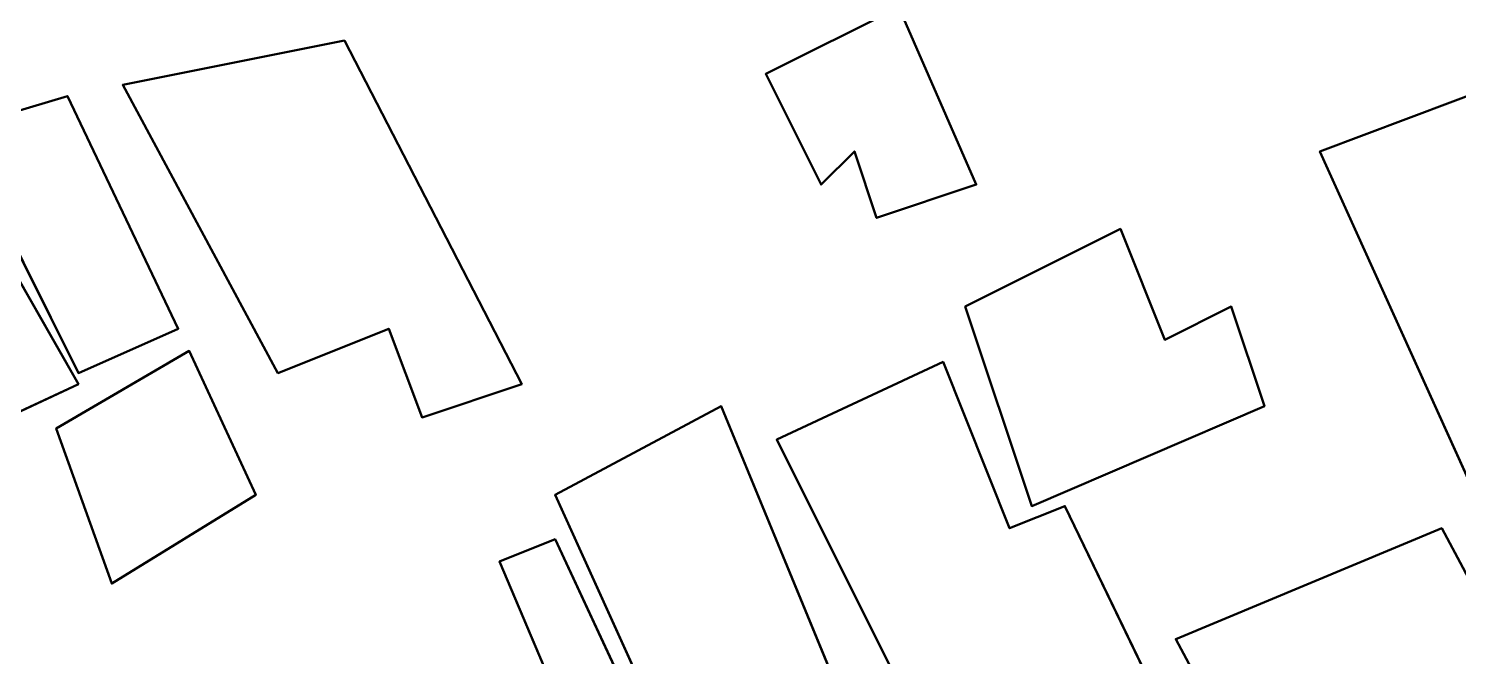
# Model space of a CAD drawing. Header units: metres. Extents: x -246 to 254, y -250 to 250.
# Drawn here: x -56.2 to 8.2, y 166.7 to 195 of the extents above; entities that cross this region are included whole.
import ezdxf

# ---------------------------------------------------------------- set-up
doc = ezdxf.new("R2010")
doc.units = ezdxf.units.M
doc.header["$LTSCALE"] = 5.08
doc.layers.add('一般', color=7, linetype='Continuous', lineweight=5)

# ---------------------------------------------------------------- blocks, each defined once
blk = doc.blocks.new('市街地地図 (3D)')
at = {"layer": '一般', "color": 31, "linetype": 'Continuous', "lineweight": 50}
for points in [[(-43.5, 231.5), (-43.5, 231.5, 7.5), (-49.5, 228.5, 7.5), (-49.5, 228.5)], [(-40, 223.5), (-40, 223.5, 7.5), (-43.5, 231.5, 7.5), (-43.5, 231.5)], [(-68.5, 230), (-68.5, 230, 4.5), (-78.5, 228, 4.5), (-78.5, 228)], [(-60.5, 214.5), (-60.5, 214.5, 4.5), (-68.5, 230, 4.5), (-68.5, 230)], [(-49.5, 228.5), (-49.5, 228.5, 7.5), (-47, 223.5, 7.5), (-47, 223.5)], [(-78.5, 228), (-78.5, 228, 4.5), (-71.5, 215, 4.5), (-71.5, 215)], [(-16.5, 228), (-16.5, 228, 5.1), (-24.5, 225, 5.1), (-24.5, 225)], [(-81, 227.5), (-81, 227.5, 5.1), (-86, 226, 5.1), (-86, 226)], [(-76, 217), (-76, 217, 5.1), (-81, 227.5, 5.1), (-81, 227.5)], [(-86, 226), (-86, 226, 5.1), (-80.5, 215, 5.1), (-80.5, 215)], [(-80.5, 214.5), (-80.5, 214.5, 6), (-86.5, 225, 6), (-86.5, 225)], [(-47, 223.5), (-47, 223.5, 7.5), (-45.5, 225, 7.5), (-45.5, 225)], [(-45.5, 225), (-45.5, 225, 7.5), (-44.5, 222, 7.5), (-44.5, 222)], [(-24.5, 225), (-24.5, 225, 5.1), (-15, 204, 5.1), (-15, 204)], [(-44.5, 222), (-44.5, 222, 7.5), (-40, 223.5, 7.5), (-40, 223.5)], [(-33.5, 221.5), (-33.5, 221.5, 6), (-40.5, 218, 6), (-40.5, 218)], [(-31.5, 216.5), (-31.5, 216.5, 6), (-33.5, 221.5, 6), (-33.5, 221.5)], [(-40.5, 218), (-40.5, 218, 6), (-37.5, 209, 6), (-37.5, 209)], [(-28.5, 218), (-28.5, 218, 6), (-31.5, 216.5, 6), (-31.5, 216.5)], [(-27, 213.5), (-27, 213.5, 6), (-28.5, 218, 6), (-28.5, 218)], [(-80.5, 215), (-80.5, 215, 5.1), (-76, 217, 5.1), (-76, 217)], [(-71.5, 215), (-71.5, 215, 4.5), (-66.5, 217, 4.5), (-66.5, 217)], [(-66.5, 217), (-66.5, 217, 4.5), (-65, 213, 4.5), (-65, 213)], [(-75.5, 216), (-75.5, 216, 6), (-81.5, 212.5, 6), (-81.5, 212.5)], [(-72.5, 209.5), (-72.5, 209.5, 6), (-75.5, 216, 6), (-75.5, 216)], [(-41.5, 215.5), (-41.5, 215.5, 5.4), (-49, 212, 5.4), (-49, 212)], [(-38.5, 208), (-38.5, 208, 5.4), (-41.5, 215.5, 5.4), (-41.5, 215.5)], [(-88, 211), (-88, 211, 6), (-80.5, 214.5, 6), (-80.5, 214.5)], [(-65, 213), (-65, 213, 4.5), (-60.5, 214.5, 4.5), (-60.5, 214.5)], [(-51.5, 213.5), (-51.5, 213.5, 6), (-59, 209.5, 6), (-59, 209.5)], [(-44.5, 196.5), (-44.5, 196.5, 6), (-51.5, 213.5, 6), (-51.5, 213.5)], [(-37.5, 209), (-37.5, 209, 6), (-27, 213.5, 6), (-27, 213.5)], [(-81.5, 212.5), (-81.5, 212.5, 6), (-79, 205.5, 6), (-79, 205.5)], [(-49, 212), (-49, 212, 5.4), (-36, 186, 5.4), (-36, 186)], [(-79, 205.5), (-79, 205.5, 6), (-72.5, 209.5, 6), (-72.5, 209.5)], [(-59, 209.5), (-59, 209.5, 6), (-51.5, 193, 6), (-51.5, 193)], [(-36, 209), (-36, 209, 5.4), (-38.5, 208, 5.4), (-38.5, 208)], [(-29, 194.5), (-29, 194.5, 5.4), (-36, 209, 5.4), (-36, 209)], [(-19, 208), (-19, 208, 6), (-31, 203, 6), (-31, 203)], [(-15, 200.5), (-15, 200.5, 6), (-19, 208, 6), (-19, 208)], [(-59, 207.5), (-59, 207.5, 4), (-61.5, 206.5, 4), (-61.5, 206.5)], [(-52, 192.5), (-52, 192.5, 4), (-59, 207.5, 4), (-59, 207.5)], [(-61.5, 206.5), (-61.5, 206.5, 4), (-56, 193.5, 4), (-56, 193.5)], [(-31, 203), (-31, 203, 6), (-27, 195.5, 6), (-27, 195.5)]]:
    blk.add_3dface(points, dxfattribs=at)
for points, invisible_edges in [([(-43.5, 231.5, 7.5), (-45.5, 225, 7.5), (-49.5, 228.5, 7.5), (-43.5, 231.5, 7.5)], 11), ([(-43.5, 231.5), (-45.5, 225), (-49.5, 228.5), (-43.5, 231.5)], 11), ([(-43.5, 231.5, 7.5), (-40, 223.5, 7.5), (-45.5, 225, 7.5), (-43.5, 231.5, 7.5)], 14), ([(-43.5, 231.5), (-40, 223.5), (-45.5, 225), (-43.5, 231.5)], 14), ([(-68.5, 230, 4.5), (-71.5, 215, 4.5), (-78.5, 228, 4.5), (-68.5, 230, 4.5)], 9), ([(-68.5, 230), (-71.5, 215), (-78.5, 228), (-68.5, 230)], 9), ([(-68.5, 230, 4.5), (-66.5, 217, 4.5), (-71.5, 215, 4.5), (-68.5, 230, 4.5)], 13), ([(-68.5, 230), (-66.5, 217), (-71.5, 215), (-68.5, 230)], 13), ([(-68.5, 230, 4.5), (-60.5, 214.5, 4.5), (-66.5, 217, 4.5), (-68.5, 230, 4.5)], 14), ([(-68.5, 230), (-60.5, 214.5), (-66.5, 217), (-68.5, 230)], 14), ([(-45.5, 225, 7.5), (-47, 223.5, 7.5), (-49.5, 228.5, 7.5), (-45.5, 225, 7.5)], 12), ([(-45.5, 225), (-47, 223.5), (-49.5, 228.5), (-45.5, 225)], 12), ([(-24.5, 225, 5.1), (-15, 204, 5.1), (-7, 207.5, 5.1), (-16.5, 228, 5.1)], 8), ([(-24.5, 225), (-15, 204), (-7, 207.5), (-16.5, 228)], 8), ([(-86, 226, 5.1), (-80.5, 215, 5.1), (-76, 217, 5.1), (-81, 227.5, 5.1)], 8), ([(-86, 226), (-80.5, 215), (-76, 217), (-81, 227.5)], 8), ([(-93.5, 221.5, 6), (-88, 211, 6), (-80.5, 214.5, 6), (-86.5, 225, 6)], 8), ([(-93.5, 221.5), (-88, 211), (-80.5, 214.5), (-86.5, 225)], 8), ([(-40, 223.5, 7.5), (-44.5, 222, 7.5), (-45.5, 225, 7.5), (-40, 223.5, 7.5)], 12), ([(-40, 223.5), (-44.5, 222), (-45.5, 225), (-40, 223.5)], 12), ([(-31.5, 216.5, 6), (-33.5, 221.5, 6), (-40.5, 218, 6), (-31.5, 216.5, 6)], 12), ([(-31.5, 216.5), (-33.5, 221.5), (-40.5, 218), (-31.5, 216.5)], 12), ([(-31.5, 216.5, 6), (-40.5, 218, 6), (-37.5, 209, 6), (-31.5, 216.5, 6)], 13), ([(-31.5, 216.5), (-40.5, 218), (-37.5, 209), (-31.5, 216.5)], 13), ([(-27, 213.5, 6), (-28.5, 218, 6), (-31.5, 216.5, 6), (-27, 213.5, 6)], 12), ([(-27, 213.5), (-28.5, 218), (-31.5, 216.5), (-27, 213.5)], 12), ([(-60.5, 214.5, 4.5), (-65, 213, 4.5), (-66.5, 217, 4.5), (-60.5, 214.5, 4.5)], 12), ([(-60.5, 214.5), (-65, 213), (-66.5, 217), (-60.5, 214.5)], 12), ([(-37.5, 209, 6), (-27, 213.5, 6), (-31.5, 216.5, 6), (-37.5, 209, 6)], 14), ([(-37.5, 209), (-27, 213.5), (-31.5, 216.5), (-37.5, 209)], 14), ([(-81.5, 212.5, 6), (-79, 205.5, 6), (-72.5, 209.5, 6), (-75.5, 216, 6)], 8), ([(-81.5, 212.5), (-79, 205.5), (-72.5, 209.5), (-75.5, 216)], 8), ([(-49, 212, 5.4), (-41.5, 215.5, 5.4), (-38.5, 208, 5.4), (-49, 212, 5.4)], 12), ([(-49, 212), (-41.5, 215.5), (-38.5, 208), (-49, 212)], 12), ([(-59, 209.5, 6), (-51.5, 193, 6), (-44.5, 196.5, 6), (-51.5, 213.5, 6)], 8), ([(-59, 209.5), (-51.5, 193), (-44.5, 196.5), (-51.5, 213.5)], 8), ([(-38.5, 208, 5.4), (-36, 186, 5.4), (-49, 212, 5.4), (-38.5, 208, 5.4)], 13), ([(-38.5, 208), (-36, 186), (-49, 212), (-38.5, 208)], 13), ([(-38.5, 208, 5.4), (-36, 209, 5.4), (-31, 193.5, 5.4), (-38.5, 208, 5.4)], 14), ([(-38.5, 208), (-36, 209), (-31, 193.5), (-38.5, 208)], 14), ([(-36, 209, 5.4), (-29, 194.5, 5.4), (-31, 193.5, 5.4), (-36, 209, 5.4)], 12), ([(-36, 209), (-29, 194.5), (-31, 193.5), (-36, 209)], 12), ([(-38.5, 208, 5.4), (-31, 193.5, 5.4), (-36, 186, 5.4), (-38.5, 208, 5.4)], 15), ([(-38.5, 208), (-31, 193.5), (-36, 186), (-38.5, 208)], 15), ([(-31, 203, 6), (-27, 195.5, 6), (-15, 200.5, 6), (-19, 208, 6)], 8), ([(-31, 203), (-27, 195.5), (-15, 200.5), (-19, 208)], 8), ([(-61.5, 206.5, 4), (-56, 193.5, 4), (-52, 192.5, 4), (-59, 207.5, 4)], 8), ([(-61.5, 206.5), (-56, 193.5), (-52, 192.5), (-59, 207.5)], 8)]:
    blk.add_3dface(points, dxfattribs=dict(at, invisible_edges=invisible_edges))
blk = doc.blocks.new('アーケイド (3D)')
at = {"layer": '一般', "color": 1}
blk.add_blockref('市街地地図 (3D)', (0, 0), dxfattribs=at)
blk = doc.blocks.new('敷地 (3D)')
at = {"layer": '一般', "color": 19, "linetype": 'Continuous', "lineweight": 50}
for points in [[(-272.5, 285.5, 0.1), (227.5, 285.5, 0.1), (227.5, -214.5, 0.1), (-272.5, -214.5, 0.1)], [(-272.5, 285.5), (227.5, 285.5), (227.5, -214.5), (-272.5, -214.5)]]:
    blk.add_3dface(points, dxfattribs=at)
blk = doc.blocks.new('高層建築・集合住宅 (3D)')
at = {"layer": '一般', "color": 7}
for name, p in [('敷地 (3D)', (0, 0)), ('アーケイド (3D)', (0, 0, 2.4)), ('市街地地図 (3D)', (0, 0))]:
    blk.add_blockref(name, p, dxfattribs=at)
at = {"layer": '一般', "color": 1}
for name, p in [('アーケイド (3D)', (0, 0, 2.4)), ('市街地地図 (3D)', (0, 0)), ('アーケイド (3D)', (0, 0, 2.4)), ('市街地地図 (3D)', (0, 0))]:
    blk.add_blockref(name, p, dxfattribs=at)
at = {"layer": '一般', "color": 31}
for name, p in [('アーケイド (3D)', (0, 0, 2.4)), ('市街地地図 (3D)', (0, 0))]:
    blk.add_blockref(name, p, dxfattribs=at)

msp = doc.modelspace()

# ---------------------------------------------------------------- block references
at = {"layer": '一般', "color": 7}
for name, p in [('高層建築・集合住宅 (3D)', (26.5, -35.5)), ('アーケイド (3D)', (26.5, -35.5, 2.4)), ('市街地地図 (3D)', (26.5, -35.5))]:
    msp.add_blockref(name, p, dxfattribs=at)

doc.saveas('drawing.dxf')
